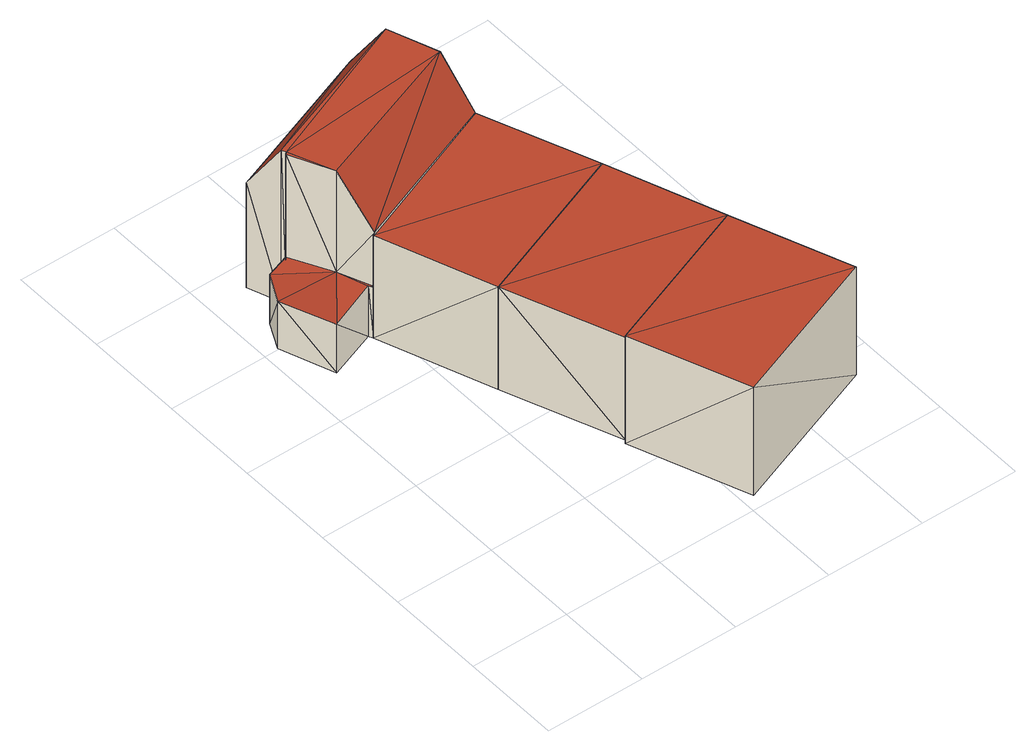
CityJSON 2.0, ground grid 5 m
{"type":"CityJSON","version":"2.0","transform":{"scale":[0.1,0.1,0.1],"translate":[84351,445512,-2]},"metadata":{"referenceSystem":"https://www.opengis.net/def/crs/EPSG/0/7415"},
"CityObjects":{
"building1":{"type":"Building","attributes":{"oorspronkelijk_bouwjaar":1967,"status":"Pand in gebruik","geconstateerd":false,"h_maaiveld":-1.7,"dak_type":"slanted","pw_datum":"2013-12-01","pw_actueel":"yes","pw_bron":"ahn3","reconstructie_methode":"tudelft3d-geoflow","versie_methode":"v21.03.1","kas_warenhuis":false,"ondergronds_type":"above ground","lod11_replace":false,"reconstruction_skipped":false},"geometry":[{"type":"Solid","lod":"2.2","boundaries":[[[[0,1,2]],[[0,3,4]],[[4,3,5]],[[3,0,6]],[[7,3,8]],[[9,5,7]],[[10,11,4]],[[12,10,13]],[[7,5,3]],[[4,11,1]],[[0,4,1]],[[10,12,11]],[[14,10,4]],[[15,14,4]],[[16,5,17]],[[17,5,9]],[[18,8,3]],[[19,18,3]],[[19,3,6]],[[20,19,6]],[[20,6,0]],[[21,20,0]],[[22,13,10]],[[14,22,10]],[[23,11,24]],[[24,11,12]],[[15,4,16]],[[25,15,16]],[[16,4,5]],[[25,16,26]],[[27,25,26]],[[28,21,29]],[[29,21,2]],[[2,21,0]],[[27,26,28]],[[28,26,21]],[[29,2,1]],[[30,29,1]],[[24,12,13]],[[22,24,13]],[[30,1,23]],[[23,1,11]],[[31,7,8]],[[18,31,8]],[[17,9,31]],[[31,9,7]],[[21,26,19]],[[17,26,16]],[[17,31,26]],[[31,18,26]],[[19,20,21]],[[18,19,26]],[[23,14,15]],[[27,15,25]],[[30,23,15]],[[30,15,27]],[[29,30,28]],[[28,30,27]],[[14,23,24]],[[22,14,24]]]],"semantics":{"surfaces":[{"type":"GroundSurface"},{"type":"WallSurface"},{"type":"RoofSurface"}],"values":[[0,0,0,0,0,0,0,0,0,0,0,0,1,1,1,1,1,1,1,1,1,1,1,1,1,1,1,1,1,1,1,1,1,1,1,1,1,1,1,1,1,1,1,1,1,1,2,2,2,2,2,2,2,2,2,2,2,2,2,2]]}}]},
"building2":{"type":"Building","attributes":{"oorspronkelijk_bouwjaar":1967,"status":"Pand in gebruik","geconstateerd":false,"h_maaiveld":-1.67,"dak_type":"single horizontal","pw_datum":"2013-12-01","pw_actueel":"yes","pw_bron":"ahn3","reconstructie_methode":"tudelft3d-geoflow","versie_methode":"v21.03.1","kas_warenhuis":false,"ondergronds_type":"above ground","lod11_replace":false,"reconstruction_skipped":false},"geometry":[{"type":"Solid","lod":"2.2","boundaries":[[[[6,2,32]],[[33,6,32]],[[34,6,35]],[[35,6,33]],[[36,32,2]],[[29,36,2]],[[29,2,34]],[[34,2,6]],[[35,33,32]],[[36,35,32]],[[35,36,34]],[[34,36,29]]]],"semantics":{"surfaces":[{"type":"GroundSurface"},{"type":"WallSurface"},{"type":"RoofSurface"}],"values":[[0,0,1,1,1,1,1,1,1,1,2,2]]}}]},
"building3":{"type":"Building","attributes":{"oorspronkelijk_bouwjaar":1967,"status":"Pand in gebruik","geconstateerd":false,"h_maaiveld":-1.67,"dak_type":"single horizontal","pw_datum":"2013-12-01","pw_actueel":"yes","pw_bron":"ahn3","reconstructie_methode":"tudelft3d-geoflow","versie_methode":"v21.03.1","kas_warenhuis":false,"ondergronds_type":"above ground","lod11_replace":false,"reconstruction_skipped":false},"geometry":[{"type":"Solid","lod":"2.2","boundaries":[[[[33,32,37]],[[38,33,37]],[[35,33,38]],[[39,35,38]],[[40,37,36]],[[36,37,32]],[[36,32,35]],[[35,32,33]],[[39,38,37]],[[40,39,37]],[[40,36,35]],[[39,40,35]]]],"semantics":{"surfaces":[{"type":"GroundSurface"},{"type":"WallSurface"},{"type":"RoofSurface"}],"values":[[0,0,1,1,1,1,1,1,1,1,2,2]]}}]},
"building4":{"type":"Building","attributes":{"oorspronkelijk_bouwjaar":1967,"status":"Pand in gebruik","geconstateerd":false,"h_maaiveld":-1.86,"dak_type":"multiple horizontal","pw_datum":"2013-12-01","pw_actueel":"yes","pw_bron":"ahn3","reconstructie_methode":"tudelft3d-geoflow","versie_methode":"v21.03.1","kas_warenhuis":false,"ondergronds_type":"above ground","lod11_replace":false,"reconstruction_skipped":false},"geometry":[{"type":"Solid","lod":"2.2","boundaries":[[[[41,42,43]],[[44,41,43]],[[45,41,46]],[[46,41,44]],[[47,43,42]],[[40,47,42]],[[40,42,45]],[[45,42,41]],[[46,44,43]],[[47,46,43]],[[46,47,45]],[[45,47,40]]]],"semantics":{"surfaces":[{"type":"GroundSurface"},{"type":"WallSurface"},{"type":"RoofSurface"}],"values":[[0,0,1,1,1,1,1,1,1,1,2,2]]}}]}
},
"vertices":[
[42,179,3],[114,225,3],[120,209,3],[40,181,3],[26,218,3],[25,217,3],[41,179,3],[6,199,3],[16,172,3],[13,213,3],[25,220,3],[105,250,3],[99,266,3],[19,236,3],[25,220,90],[26,218,90],[25,217,31],[13,213,31],[16,172,31],[40,181,32],[41,179,32],[42,179,32],[19,236,63],[105,250,90],[99,266,63],[25,217,90],[35,196,32],[35,196,90],[42,179,63],[120,209,63],[114,225,90],[6,199,30],
[142,152,3],[62,122,3],[41,179,62],[62,122,62],[142,152,63],
[163,95,3],[84,65,3],[84,65,62],[163,95,63],
[84,65,1],[163,95,1],[185,37,1],[106,7,1],[84,65,63],[106,7,63],[185,37,63]
]}
